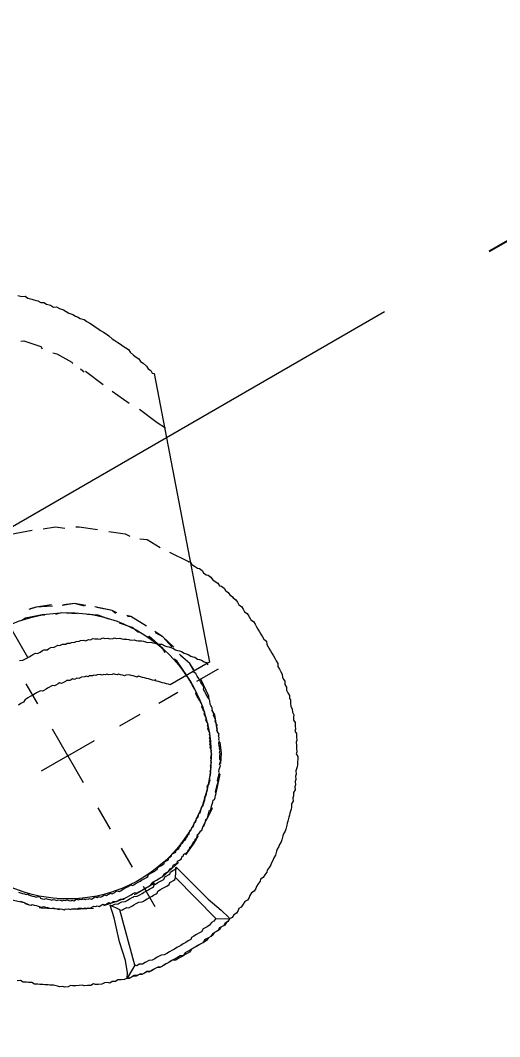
# Model space of a CAD drawing. Header units: millimetres. Extents: x 89051 to 218395, y -330386 to -125649.
# Drawn here: x 90764.6 to 90804.3, y -134173.3 to -134089.2 of the extents above; entities that cross this region are included whole.
import ezdxf

# ---------------------------------------------------------------- set-up
doc = ezdxf.new("R2010")
doc.units = ezdxf.units.MM
doc.header["$LTSCALE"] = 13
doc.linetypes.add('ACAD_ISO04W100', pattern=[30, 24, -3, 0, -3])
doc.layers.add('C00-00-00', color=7, linetype='Continuous')
doc.layers.add('C00-00-FF', color=5, linetype='Continuous', true_color=0x0000ff)
doc.layers.add('标注、文本', color=3, linetype='Continuous', lineweight=25)
doc.styles.get("Standard").update_dxf_attribs({"font": 'gbenor.shx', "bigfont": 'gbcbig.shx'})
doc.dimstyles.new('1-15', dxfattribs={"dimscale": 20, "dimtxt": 3.5, "dimasz": 2, "dimexe": 1.5, "dimexo": 0.5, "dimgap": 0.5, "dimtad": 1, "dimtoh": 1, "dimdec": 1, "dimdsep": 46, "dimtxsty": 'Standard', "dimcen": 2.5, "dimclrd": 3, "dimclre": 3, "dimclrt": 3, "dimadec": 0, "dimazin": 2, "dimtfac": 1, "dimtdec": 1, "dimtmove": 0, "dimatfit": 2, "dimfxl": 1, "dimarcsym": 0})

# ---------------------------------------------------------------- blocks, each defined once
blk = doc.blocks.new('225635')
at = {"layer": 'C00-00-00'}
h = blk.add_hatch(color=256, dxfattribs=at)
h.dxf.hatch_style = 2
h.paths.add_polyline_path([(72517.794, -125642.528), (72517.708, -125642.564), (72517.673, -125642.649), (72517.708, -125642.735), (72517.794, -125642.77), (72517.879, -125642.735), (72517.915, -125642.649), (72517.879, -125642.564)])
at = {"layer": 'C00-00-00', "lineweight": 15}
for points in [[(72532.436, -125594.851), (72532.678, -125595.093), (72532.92, -125595.214), (72533.041, -125595.457), (72533.283, -125595.699), (72533.404, -125595.82), (72533.646, -125596.062), (72533.767, -125596.304), (72534.009, -125596.425), (72534.13, -125596.667), (72534.372, -125596.909), (72534.493, -125597.151), (72534.735, -125597.272), (72534.856, -125597.514), (72535.098, -125597.756), (72535.219, -125597.998), (72535.34, -125598.24), (72535.582, -125598.482), (72535.703, -125598.724), (72535.824, -125598.845), (72535.945, -125599.087), (72536.187, -125599.329), (72536.308, -125599.571), (72536.429, -125599.813), (72536.55, -125600.055), (72536.671, -125600.297), (72536.792, -125600.539), (72536.913, -125600.781), (72537.034, -125601.023), (72537.155, -125601.265), (72537.276, -125601.507), (72537.397, -125601.87), (72537.518, -125602.112), (72537.639, -125602.354), (72537.76, -125602.596), (72537.881, -125602.838), (72538.002, -125603.08), (72538.123, -125603.322), (72538.123, -125603.564), (72538.244, -125603.927), (72538.365, -125604.169), (72538.486, -125604.411), (72538.486, -125604.653), (72538.607, -125604.895), (72538.728, -125605.258), (72538.728, -125605.5), (72538.849, -125605.742), (72538.849, -125605.984), (72538.97, -125606.105)], [(72530.742, -125598.24), (72530.984, -125598.361)], [(72530.984, -125598.361), (72531.952, -125599.45)], [(72531.952, -125599.45), (72531.952, -125599.692)], [(72532.557, -125600.418), (72532.799, -125600.66)], [(72532.799, -125600.66), (72533.525, -125601.87)], [(72533.525, -125601.87), (72533.525, -125601.991)], [(72533.888, -125602.717), (72534.009, -125603.08)], [(72534.13, -125603.08), (72534.856, -125604.774)], [(72518.157, -125621.231), (72518.157, -125605.5)], [(72538.97, -125606.105), (72530.984, -125629.097)], [(72535.219, -125605.621), (72535.945, -125607.194)], [(72536.429, -125608.041), (72537.155, -125609.735)], [(72537.155, -125609.735), (72537.518, -125610.461)], [(72522.029, -125611.672), (72523.723, -125612.277)], [(72524.57, -125612.64), (72525.538, -125613.003)], [(72525.538, -125613.003), (72526.143, -125613.487)], [(72526.99, -125613.85), (72527.232, -125613.971)], [(72527.232, -125613.971), (72528.442, -125614.939)], [(72529.168, -125615.544), (72530.258, -125616.391)], [(72530.258, -125616.391), (72530.5, -125616.754)], [(72520.819, -125617.964), (72520.214, -125617.843)], [(72520.819, -125617.964), (72520.335, -125617.843)], [(72522.029, -125618.448), (72520.819, -125617.964)], [(72522.029, -125618.569), (72520.819, -125617.964)], [(72531.105, -125617.359), (72531.589, -125617.722)], [(72531.589, -125617.722), (72532.194, -125618.811)], [(72519.609, -125618.327), (72519.246, -125618.327)], [(72521.061, -125618.811), (72519.609, -125618.327)], [(72521.061, -125618.932), (72521.061, -125618.811)], [(72523.723, -125619.295), (72522.755, -125618.932)], [(72523.723, -125619.295), (72522.876, -125618.932)], [(72522.392, -125619.416), (72521.908, -125619.295)], [(72523.481, -125620.142), (72522.392, -125619.416)], [(72524.328, -125619.9), (72523.723, -125619.295)], [(72524.449, -125619.9), (72523.723, -125619.295)], [(72532.678, -125619.537), (72533.646, -125620.989)], [(72526.143, -125621.352), (72525.054, -125620.384)], [(72526.143, -125621.352), (72525.175, -125620.505)], [(72533.767, -125621.11), (72533.767, -125621.352), (72533.888, -125621.594), (72534.009, -125621.836), (72534.13, -125621.957), (72534.251, -125622.199), (72534.251, -125622.441), (72534.372, -125622.683), (72534.493, -125622.804), (72534.614, -125623.046), (72534.614, -125623.288), (72534.735, -125623.53), (72534.856, -125623.772), (72534.856, -125624.014), (72534.977, -125624.135), (72535.098, -125624.377), (72535.098, -125624.619), (72535.219, -125624.861), (72535.219, -125625.103), (72535.34, -125625.345), (72535.34, -125625.466), (72535.461, -125625.708), (72535.461, -125625.95), (72535.461, -125626.192), (72535.582, -125626.434), (72535.582, -125626.676), (72535.582, -125626.918), (72535.703, -125627.161), (72535.703, -125627.403), (72535.703, -125627.645), (72535.703, -125627.766), (72535.824, -125628.008), (72535.824, -125628.25), (72535.824, -125628.492), (72535.824, -125628.734), (72535.824, -125628.976), (72535.824, -125629.218), (72535.824, -125629.46), (72535.824, -125629.702), (72535.945, -125629.944), (72535.824, -125630.186), (72535.824, -125630.428), (72535.824, -125630.549), (72535.824, -125630.791), (72535.824, -125631.033), (72535.824, -125631.275), (72535.824, -125631.517), (72535.824, -125631.759), (72535.824, -125632.001), (72535.703, -125632.243), (72535.703, -125632.485), (72535.703, -125632.727), (72535.703, -125632.969), (72535.582, -125633.211), (72535.582, -125633.332), (72535.582, -125633.574), (72535.461, -125633.816), (72535.461, -125634.058), (72535.34, -125634.3), (72535.34, -125634.542), (72535.34, -125634.784), (72535.219, -125635.026), (72535.219, -125635.147), (72535.098, -125635.389), (72534.977, -125635.631), (72534.977, -125635.873), (72534.856, -125636.115), (72534.856, -125636.357), (72534.735, -125636.478), (72534.614, -125636.72), (72534.614, -125636.962), (72534.493, -125637.204), (72534.372, -125637.446), (72534.251, -125637.567), (72534.251, -125637.809), (72534.13, -125638.051), (72534.009, -125638.293), (72533.888, -125638.414), (72533.767, -125638.656), (72533.646, -125638.898), (72533.525, -125639.14), (72533.404, -125639.261), (72533.404, -125639.503), (72533.283, -125639.745), (72533.162, -125639.866), (72533.041, -125640.108), (72532.92, -125640.229), (72532.678, -125640.471), (72532.557, -125640.713), (72532.436, -125640.834), (72532.315, -125641.076), (72532.194, -125641.197), (72532.073, -125641.439), (72531.952, -125641.56), (72531.831, -125641.802), (72531.589, -125641.923), (72531.468, -125642.165), (72531.347, -125642.286), (72531.226, -125642.528), (72530.984, -125642.649), (72530.863, -125642.891), (72530.742, -125643.013), (72530.5, -125643.255), (72530.379, -125643.376), (72530.258, -125643.497), (72530.016, -125643.739), (72529.895, -125643.86), (72529.773, -125643.981), (72529.531, -125644.223), (72529.41, -125644.344), (72529.168, -125644.465), (72529.047, -125644.586), (72528.805, -125644.828), (72528.684, -125644.949), (72528.442, -125645.07), (72528.321, -125645.191), (72528.079, -125645.312), (72527.958, -125645.433), (72527.716, -125645.675), (72527.474, -125645.796), (72527.353, -125645.917), (72527.111, -125646.038), (72526.99, -125646.159), (72526.748, -125646.28), (72526.506, -125646.401), (72526.385, -125646.522), (72526.143, -125646.643), (72525.901, -125646.764), (72525.659, -125646.764), (72525.538, -125646.885), (72525.296, -125647.006), (72525.054, -125647.127), (72524.933, -125647.248), (72524.691, -125647.369), (72524.449, -125647.369), (72524.207, -125647.49), (72524.086, -125647.611), (72523.844, -125647.732), (72523.602, -125647.732), (72523.36, -125647.853), (72523.118, -125647.974), (72522.876, -125647.974), (72522.755, -125648.095), (72522.513, -125648.216), (72522.271, -125648.216), (72522.029, -125648.337), (72521.787, -125648.337), (72521.545, -125648.458), (72521.424, -125648.458), (72521.182, -125648.579), (72520.94, -125648.579), (72520.698, -125648.579), (72520.456, -125648.7), (72520.214, -125648.7), (72519.972, -125648.7), (72519.73, -125648.821), (72519.488, -125648.821), (72519.246, -125648.821), (72519.125, -125648.821), (72518.883, -125648.942), (72518.641, -125648.942), (72518.399, -125648.942), (72518.157, -125648.942), (72517.915, -125648.942), (72517.673, -125648.942), (72517.431, -125648.942), (72517.189, -125648.942), (72516.947, -125649.063), (72516.705, -125648.942), (72516.463, -125648.942), (72516.342, -125648.942), (72516.1, -125648.942), (72515.858, -125648.942), (72515.616, -125648.942), (72515.374, -125648.942), (72515.132, -125648.942), (72514.89, -125648.942), (72514.648, -125648.821), (72514.406, -125648.821), (72514.164, -125648.821), (72513.922, -125648.821), (72513.679, -125648.7), (72513.558, -125648.7), (72513.316, -125648.7), (72513.074, -125648.579), (72512.832, -125648.579), (72512.59, -125648.458), (72512.348, -125648.458), (72512.106, -125648.458), (72511.864, -125648.337), (72511.743, -125648.337), (72511.501, -125648.216), (72511.259, -125648.095), (72511.017, -125648.095), (72510.775, -125647.974), (72510.533, -125647.974), (72510.412, -125647.853), (72510.17, -125647.732), (72509.928, -125647.732), (72509.686, -125647.611), (72509.444, -125647.49), (72509.323, -125647.369), (72509.081, -125647.369), (72508.839, -125647.248), (72508.597, -125647.127), (72508.476, -125647.006), (72508.234, -125646.885), (72507.992, -125646.764), (72507.75, -125646.643), (72507.629, -125646.522), (72507.387, -125646.522), (72507.145, -125646.401), (72507.024, -125646.28), (72506.782, -125646.159), (72506.661, -125646.038), (72506.419, -125645.796), (72506.177, -125645.675), (72506.056, -125645.554), (72505.814, -125645.433), (72505.693, -125645.312), (72505.451, -125645.191), (72505.33, -125645.07), (72505.088, -125644.949), (72504.967, -125644.707), (72504.725, -125644.586), (72504.604, -125644.465), (72504.362, -125644.344), (72504.241, -125644.102), (72503.999, -125643.981)], [(72517.431, -125621.11), (72517.673, -125621.231), (72517.915, -125621.231), (72518.036, -125621.231), (72518.278, -125621.231), (72518.52, -125621.231), (72518.641, -125621.231), (72518.883, -125621.231), (72519.004, -125621.352), (72519.246, -125621.352), (72519.488, -125621.352), (72519.609, -125621.352), (72519.851, -125621.473), (72519.972, -125621.473), (72520.214, -125621.473), (72520.456, -125621.594), (72520.577, -125621.594), (72520.819, -125621.594), (72520.94, -125621.715), (72521.182, -125621.715), (72521.424, -125621.836), (72521.545, -125621.836), (72521.787, -125621.957), (72521.908, -125621.957), (72522.15, -125622.078), (72522.271, -125622.078), (72522.513, -125622.199), (72522.634, -125622.199), (72522.876, -125622.32), (72522.997, -125622.441), (72523.239, -125622.441), (72523.36, -125622.562), (72523.602, -125622.562), (72523.723, -125622.683), (72523.965, -125622.804), (72524.086, -125622.925), (72524.328, -125622.925), (72524.449, -125623.046), (72524.691, -125623.167), (72524.812, -125623.288), (72525.054, -125623.409), (72525.175, -125623.409), (72525.296, -125623.53), (72525.538, -125623.651), (72525.659, -125623.772), (72525.78, -125623.893), (72526.022, -125624.014), (72526.143, -125624.135), (72526.264, -125624.256), (72526.506, -125624.377), (72526.627, -125624.498), (72526.748, -125624.619), (72526.99, -125624.74), (72527.111, -125624.861), (72527.232, -125624.982), (72527.353, -125625.103), (72527.595, -125625.224), (72527.716, -125625.345), (72527.837, -125625.466), (72527.958, -125625.587), (72528.079, -125625.708), (72528.321, -125625.829), (72528.442, -125626.071), (72528.563, -125626.192), (72528.684, -125626.313), (72528.805, -125626.434), (72528.926, -125626.555), (72529.047, -125626.797), (72529.168, -125626.918), (72529.289, -125627.039), (72529.41, -125627.161), (72529.531, -125627.403), (72529.652, -125627.524), (72529.773, -125627.645), (72529.895, -125627.887), (72530.016, -125628.008), (72530.137, -125628.129), (72530.258, -125628.371), (72530.379, -125628.492), (72530.5, -125628.613), (72530.621, -125628.855), (72530.742, -125628.976), (72530.742, -125629.097), (72530.742, -125629.218)], [(72524.933, -125621.11), (72524.207, -125620.626)], [(72525.538, -125621.836), (72524.933, -125621.11)], [(72526.264, -125621.715), (72526.143, -125621.352)], [(72526.385, -125621.715), (72526.143, -125621.352)], [(72533.646, -125620.989), (72533.646, -125621.11)], [(72526.869, -125623.409), (72526.143, -125622.562)], [(72527.232, -125622.562), (72526.99, -125622.32)], [(72527.232, -125622.562), (72526.99, -125622.441)], [(72527.958, -125623.893), (72527.232, -125622.562)], [(72527.958, -125623.893), (72527.232, -125622.562)], [(72527.111, -125624.014), (72526.869, -125623.409)], [(72527.232, -125629.097), (72527.111, -125628.976), (72526.99, -125628.855), (72526.869, -125628.734), (72526.748, -125628.613), (72526.627, -125628.492), (72526.506, -125628.371), (72526.385, -125628.25), (72526.385, -125628.129), (72526.264, -125628.129), (72526.143, -125628.008), (72526.022, -125627.887), (72525.901, -125627.766), (72525.78, -125627.645), (72525.659, -125627.524), (72525.538, -125627.403), (72525.417, -125627.282), (72525.296, -125627.161), (72525.175, -125627.161), (72525.054, -125627.039), (72524.933, -125626.918), (72524.812, -125626.797), (72524.691, -125626.676), (72524.449, -125626.555), (72524.328, -125626.555), (72524.207, -125626.434), (72524.086, -125626.313), (72523.965, -125626.192), (72523.844, -125626.192), (72523.723, -125626.071), (72523.602, -125625.95), (72523.481, -125625.95), (72523.239, -125625.829), (72523.118, -125625.708), (72522.997, -125625.708), (72522.876, -125625.587), (72522.755, -125625.587), (72522.634, -125625.466), (72522.392, -125625.345), (72522.271, -125625.345), (72522.15, -125625.224), (72522.029, -125625.224), (72521.787, -125625.103), (72521.666, -125625.103), (72521.545, -125624.982), (72521.424, -125624.982), (72521.182, -125624.861), (72521.061, -125624.861), (72520.94, -125624.861), (72520.819, -125624.74), (72520.577, -125624.74), (72520.456, -125624.619), (72520.335, -125624.619), (72520.214, -125624.619), (72519.972, -125624.498), (72519.851, -125624.498), (72519.73, -125624.498), (72519.488, -125624.498), (72519.367, -125624.377), (72519.246, -125624.377), (72519.004, -125624.377), (72518.883, -125624.377), (72518.762, -125624.256), (72518.641, -125624.256), (72518.399, -125624.256), (72518.278, -125624.256), (72518.157, -125624.256), (72517.915, -125624.256), (72517.794, -125624.256), (72517.673, -125624.135), (72517.431, -125624.135), (72517.31, -125624.135), (72517.189, -125624.135), (72516.947, -125624.135), (72516.826, -125624.135), (72516.705, -125624.135), (72516.463, -125624.135), (72516.342, -125624.135), (72516.221, -125624.135), (72515.979, -125624.256), (72515.858, -125624.256), (72515.737, -125624.256), (72515.495, -125624.256)], [(72527.716, -125624.74), (72527.595, -125624.74)], [(72528.2, -125626.192), (72527.716, -125624.74)], [(72528.684, -125625.345), (72528.321, -125624.619)], [(72528.684, -125625.345), (72528.321, -125624.74)], [(72528.926, -125626.434), (72528.684, -125625.345)], [(72529.047, -125626.555), (72528.684, -125625.345)], [(72528.2, -125626.555), (72528.2, -125626.192)], [(72529.531, -125628.371), (72529.168, -125627.282)], [(72528.684, -125627.645), (72528.563, -125627.403)], [(72528.805, -125629.097), (72528.684, -125627.645)], [(72529.531, -125628.371), (72529.168, -125627.403)], [(72529.531, -125628.976), (72529.531, -125628.371)], [(72529.531, -125629.097), (72529.531, -125628.371)], [(72507.508, -125638.414), (72507.629, -125638.535), (72507.75, -125638.656), (72507.75, -125638.777), (72507.871, -125638.898), (72507.992, -125639.019), (72508.113, -125639.14), (72508.234, -125639.14), (72508.355, -125639.261), (72508.476, -125639.382), (72508.597, -125639.503), (72508.718, -125639.624), (72508.839, -125639.745), (72508.96, -125639.745), (72509.081, -125639.866), (72509.202, -125639.987), (72509.323, -125640.108), (72509.444, -125640.229), (72509.565, -125640.229), (72509.686, -125640.35), (72509.807, -125640.471), (72509.928, -125640.592), (72510.049, -125640.592), (72510.17, -125640.713), (72510.291, -125640.834), (72510.412, -125640.834), (72510.654, -125640.955), (72510.775, -125641.076), (72510.896, -125641.076), (72511.017, -125641.197), (72511.138, -125641.197), (72511.259, -125641.318), (72511.38, -125641.318), (72511.622, -125641.439), (72511.743, -125641.56), (72511.864, -125641.56), (72511.985, -125641.681), (72512.106, -125641.681), (72512.227, -125641.802), (72512.469, -125641.802), (72512.59, -125641.802), (72512.711, -125641.923), (72512.832, -125641.923), (72512.953, -125642.044), (72513.195, -125642.044), (72513.316, -125642.044), (72513.437, -125642.165), (72513.558, -125642.165), (72513.8, -125642.165), (72513.922, -125642.286), (72514.043, -125642.286), (72514.164, -125642.286), (72514.406, -125642.407), (72514.527, -125642.407), (72514.648, -125642.407), (72514.769, -125642.407), (72515.011, -125642.528), (72515.132, -125642.528), (72515.253, -125642.528), (72515.374, -125642.528), (72515.616, -125642.528), (72515.737, -125642.528), (72515.858, -125642.528), (72516.1, -125642.528), (72516.221, -125642.649), (72516.342, -125642.649), (72516.463, -125642.649), (72516.705, -125642.649), (72516.826, -125642.649), (72516.947, -125642.649), (72517.068, -125642.649), (72517.31, -125642.649), (72517.431, -125642.649), (72517.552, -125642.649), (72517.794, -125642.528), (72517.915, -125642.528), (72518.036, -125642.528), (72518.157, -125642.528), (72518.399, -125642.528), (72518.52, -125642.528), (72518.641, -125642.528), (72518.762, -125642.528), (72519.004, -125642.407), (72519.125, -125642.407), (72519.246, -125642.407), (72519.367, -125642.407), (72519.609, -125642.286), (72519.73, -125642.286), (72519.851, -125642.286), (72519.972, -125642.165), (72520.214, -125642.165), (72520.335, -125642.165), (72520.456, -125642.044), (72520.577, -125642.044), (72520.819, -125642.044), (72520.94, -125641.923), (72521.061, -125641.923), (72521.182, -125641.802), (72521.303, -125641.802), (72521.545, -125641.802), (72521.666, -125641.681), (72521.787, -125641.681), (72521.908, -125641.56), (72522.029, -125641.56), (72522.271, -125641.439), (72522.392, -125641.318), (72522.513, -125641.318), (72522.634, -125641.197), (72522.755, -125641.197), (72522.876, -125641.076), (72522.997, -125640.955), (72523.118, -125640.955), (72523.36, -125640.834), (72523.481, -125640.834), (72523.602, -125640.713), (72523.723, -125640.592), (72523.844, -125640.592), (72523.965, -125640.471), (72524.086, -125640.35), (72524.207, -125640.229), (72524.328, -125640.229), (72524.449, -125640.108), (72524.57, -125639.987), (72524.691, -125639.866), (72524.812, -125639.745), (72524.933, -125639.745), (72525.054, -125639.624), (72525.175, -125639.503), (72525.296, -125639.382), (72525.417, -125639.261), (72525.538, -125639.14), (72525.659, -125639.14), (72525.78, -125639.019), (72525.901, -125638.898), (72526.022, -125638.777), (72526.022, -125638.656), (72526.143, -125638.535), (72526.264, -125638.414), (72526.385, -125638.293), (72526.506, -125638.172), (72526.627, -125638.051), (72526.627, -125637.93), (72526.748, -125637.809), (72526.869, -125637.688), (72526.99, -125637.567), (72527.111, -125637.446), (72527.111, -125637.325), (72527.232, -125637.204), (72527.353, -125637.083), (72527.474, -125636.962), (72527.474, -125636.841), (72527.595, -125636.72), (72527.716, -125636.599), (72527.716, -125636.478), (72527.837, -125636.236), (72527.958, -125636.115), (72527.958, -125635.994), (72528.079, -125635.873), (72528.079, -125635.752), (72528.2, -125635.631), (72528.2, -125635.51), (72528.321, -125635.268), (72528.442, -125635.147), (72528.442, -125635.026), (72528.563, -125634.905), (72528.563, -125634.784), (72528.684, -125634.663), (72528.684, -125634.421), (72528.684, -125634.3), (72528.805, -125634.179), (72528.805, -125634.058), (72528.926, -125633.937), (72528.926, -125633.695), (72528.926, -125633.574), (72529.047, -125633.453), (72529.047, -125633.332), (72529.047, -125633.09), (72529.168, -125632.969), (72529.168, -125632.848), (72529.168, -125632.727), (72529.289, -125632.485), (72529.289, -125632.364), (72529.289, -125632.243), (72529.289, -125632.122), (72529.41, -125631.88), (72529.41, -125631.759), (72529.41, -125631.638), (72529.41, -125631.517), (72529.41, -125631.275), (72529.41, -125631.154), (72529.41, -125631.033), (72529.41, -125630.791), (72529.531, -125630.67), (72529.531, -125630.549), (72529.531, -125630.428), (72529.531, -125630.186), (72529.531, -125630.065), (72529.531, -125629.944), (72529.531, -125629.823), (72529.531, -125629.581), (72529.531, -125629.46), (72529.531, -125629.339), (72529.41, -125629.097)], [(72507.75, -125637.688), (72507.871, -125637.809), (72507.992, -125637.93), (72508.113, -125638.051), (72508.234, -125638.172), (72508.355, -125638.172), (72508.355, -125638.293), (72508.476, -125638.414), (72508.597, -125638.535), (72508.718, -125638.656), (72508.839, -125638.777), (72508.96, -125638.777), (72509.081, -125638.898), (72509.081, -125639.019), (72509.202, -125639.14), (72509.323, -125639.261), (72509.444, -125639.261), (72509.565, -125639.382), (72509.686, -125639.503), (72509.807, -125639.624), (72509.928, -125639.624), (72510.049, -125639.745), (72510.17, -125639.866), (72510.291, -125639.866), (72510.412, -125639.987), (72510.533, -125640.108), (72510.654, -125640.108), (72510.775, -125640.229), (72510.896, -125640.229), (72511.017, -125640.35), (72511.138, -125640.471), (72511.259, -125640.471), (72511.38, -125640.592), (72511.622, -125640.592), (72511.743, -125640.713), (72511.864, -125640.713), (72511.985, -125640.834), (72512.106, -125640.834), (72512.227, -125640.955), (72512.348, -125640.955), (72512.469, -125641.076), (72512.59, -125641.076), (72512.711, -125641.197), (72512.953, -125641.197), (72513.074, -125641.197), (72513.195, -125641.318), (72513.316, -125641.318), (72513.437, -125641.439), (72513.558, -125641.439), (72513.8, -125641.439), (72513.922, -125641.56), (72514.043, -125641.56), (72514.164, -125641.56), (72514.285, -125641.56), (72514.406, -125641.681), (72514.648, -125641.681), (72514.769, -125641.681), (72514.89, -125641.681), (72515.011, -125641.802), (72515.132, -125641.802), (72515.374, -125641.802), (72515.495, -125641.802), (72515.616, -125641.802), (72515.737, -125641.802), (72515.858, -125641.802), (72516.1, -125641.802), (72516.221, -125641.923), (72516.342, -125641.923), (72516.463, -125641.923), (72516.584, -125641.923), (72516.826, -125641.923), (72516.947, -125641.923), (72517.068, -125641.923), (72517.189, -125641.923), (72517.31, -125641.923), (72517.552, -125641.923), (72517.673, -125641.923), (72517.794, -125641.802), (72517.915, -125641.802), (72518.036, -125641.802), (72518.278, -125641.802), (72518.399, -125641.802), (72518.52, -125641.802), (72518.641, -125641.802), (72518.762, -125641.681), (72519.004, -125641.681), (72519.125, -125641.681), (72519.246, -125641.681), (72519.367, -125641.681), (72519.488, -125641.56), (72519.609, -125641.56), (72519.851, -125641.56), (72519.972, -125641.439), (72520.093, -125641.439), (72520.214, -125641.439), (72520.335, -125641.318), (72520.456, -125641.318), (72520.698, -125641.318), (72520.819, -125641.197), (72520.94, -125641.197), (72521.061, -125641.197), (72521.182, -125641.076), (72521.303, -125641.076), (72521.424, -125640.955), (72521.545, -125640.955), (72521.787, -125640.834), (72521.908, -125640.834), (72522.029, -125640.713), (72522.15, -125640.713), (72522.271, -125640.592), (72522.392, -125640.592), (72522.513, -125640.471), (72522.634, -125640.35), (72522.755, -125640.35), (72522.876, -125640.229), (72522.997, -125640.229), (72523.118, -125640.108), (72523.239, -125639.987), (72523.36, -125639.987), (72523.481, -125639.866), (72523.602, -125639.745), (72523.723, -125639.745), (72523.844, -125639.624), (72523.965, -125639.503), (72524.086, -125639.503), (72524.207, -125639.382), (72524.328, -125639.261), (72524.449, -125639.14), (72524.57, -125639.14), (72524.691, -125639.019), (72524.812, -125638.898), (72524.933, -125638.777), (72525.054, -125638.656), (72525.054, -125638.535), (72525.175, -125638.535), (72525.296, -125638.414), (72525.417, -125638.293), (72525.538, -125638.172), (72525.659, -125638.051), (72525.659, -125637.93), (72525.78, -125637.809), (72525.901, -125637.809), (72526.022, -125637.688), (72526.143, -125637.567), (72526.143, -125637.446), (72526.264, -125637.325), (72526.385, -125637.204), (72526.506, -125637.083), (72526.506, -125636.962), (72526.627, -125636.841), (72526.748, -125636.72), (72526.748, -125636.599), (72526.869, -125636.478), (72526.99, -125636.357), (72526.99, -125636.236), (72527.111, -125636.115), (72527.111, -125635.994), (72527.232, -125635.873), (72527.353, -125635.752), (72527.353, -125635.631), (72527.474, -125635.51), (72527.474, -125635.268), (72527.595, -125635.147), (72527.595, -125635.026), (72527.716, -125634.905), (72527.716, -125634.784), (72527.837, -125634.663), (72527.837, -125634.542), (72527.958, -125634.421), (72527.958, -125634.3), (72528.079, -125634.179), (72528.079, -125633.937), (72528.079, -125633.816), (72528.2, -125633.695), (72528.2, -125633.574), (72528.321, -125633.453), (72528.321, -125633.332), (72528.321, -125633.09), (72528.442, -125632.969), (72528.442, -125632.848), (72528.442, -125632.727), (72528.442, -125632.606), (72528.563, -125632.485), (72528.563, -125632.243), (72528.563, -125632.122), (72528.563, -125632.001), (72528.684, -125631.88), (72528.684, -125631.759), (72528.684, -125631.517), (72528.684, -125631.396), (72528.684, -125631.275), (72528.684, -125631.154), (72528.684, -125631.033), (72528.684, -125630.791), (72528.805, -125630.67), (72528.805, -125630.549), (72528.805, -125630.428), (72528.805, -125630.307), (72528.805, -125630.065), (72528.805, -125629.944), (72528.805, -125629.823), (72528.805, -125629.702), (72528.805, -125629.581), (72528.805, -125629.339), (72528.805, -125629.218), (72528.684, -125629.097)], [(72530.863, -125629.097), (72527.232, -125629.097)], [(72530.984, -125629.097), (72530.863, -125629.097)], [(72529.531, -125631.517), (72529.652, -125629.944)], [(72529.652, -125629.944), (72529.531, -125629.944)], [(72529.41, -125631.759), (72529.531, -125631.517)], [(72528.684, -125634.421), (72529.168, -125633.09)], [(72529.168, -125633.09), (72529.168, -125632.606)], [(72528.079, -125636.115), (72528.442, -125635.268)], [(72527.595, -125636.841), (72528.079, -125636.115)], [(72506.661, -125637.688), (72507.75, -125638.656)], [(72526.143, -125638.656), (72527.111, -125637.567)], [(72507.75, -125638.656), (72507.992, -125639.019)], [(72525.901, -125638.898), (72526.143, -125638.656)], [(72508.597, -125639.624), (72508.718, -125639.745)], [(72508.718, -125639.745), (72510.049, -125640.592)], [(72523.723, -125640.592), (72525.054, -125639.745)], [(72525.054, -125639.745), (72525.175, -125639.624)], [(72510.896, -125641.076), (72511.501, -125641.439)], [(72511.501, -125641.439), (72512.469, -125641.923)], [(72521.303, -125641.923), (72522.392, -125641.439)], [(72522.392, -125641.439), (72522.997, -125641.076)], [(72511.985, -125648.337), (72512.227, -125647.974), (72512.59, -125647.006), (72512.953, -125645.433), (72513.558, -125643.497), (72513.8, -125642.407)], [(72513.316, -125642.165), (72514.527, -125642.407)], [(72514.285, -125643.134), (72513.8, -125642.407)], [(72513.8, -125642.407), (72513.922, -125642.528), (72514.043, -125642.528), (72514.164, -125642.528), (72514.406, -125642.649), (72514.527, -125642.649), (72514.648, -125642.649), (72514.769, -125642.649), (72515.011, -125642.77), (72515.132, -125642.77), (72515.253, -125642.77), (72515.495, -125642.77), (72515.616, -125642.77), (72515.737, -125642.77), (72515.858, -125642.77), (72516.1, -125642.891), (72516.221, -125642.891), (72516.342, -125642.891), (72516.584, -125642.891), (72516.705, -125642.891), (72516.826, -125642.891), (72517.068, -125642.891), (72517.189, -125642.891), (72517.31, -125642.891), (72517.552, -125642.891), (72517.673, -125642.891), (72517.794, -125642.77), (72517.915, -125642.77), (72518.157, -125642.77), (72518.278, -125642.77), (72518.399, -125642.77), (72518.641, -125642.77), (72518.762, -125642.77), (72518.883, -125642.649), (72519.004, -125642.649), (72519.246, -125642.649), (72519.367, -125642.649), (72519.488, -125642.528), (72519.73, -125642.528), (72519.851, -125642.528), (72519.972, -125642.528), (72520.093, -125642.407)], [(72514.527, -125642.407), (72515.132, -125642.528)], [(72518.762, -125642.528), (72519.367, -125642.407)], [(72519.367, -125642.407), (72520.456, -125642.165)], [(72519.609, -125643.134), (72520.093, -125642.407)], [(72520.093, -125642.407), (72520.577, -125644.223), (72521.061, -125646.038), (72521.545, -125647.369), (72521.787, -125648.216), (72521.787, -125648.337)], [(72513.074, -125647.732), (72514.285, -125643.134)], [(72514.285, -125643.134), (72514.406, -125643.255), (72514.527, -125643.255), (72514.769, -125643.255), (72514.89, -125643.255), (72515.011, -125643.376), (72515.253, -125643.376), (72515.374, -125643.376), (72515.495, -125643.376), (72515.737, -125643.376), (72515.858, -125643.376), (72515.979, -125643.376), (72516.221, -125643.497), (72516.342, -125643.497), (72516.463, -125643.497), (72516.705, -125643.497), (72516.826, -125643.497), (72517.068, -125643.497), (72517.189, -125643.497), (72517.31, -125643.497), (72517.552, -125643.497), (72517.673, -125643.497), (72517.794, -125643.376), (72518.036, -125643.376), (72518.157, -125643.376), (72518.278, -125643.376), (72518.52, -125643.376), (72518.641, -125643.376), (72518.883, -125643.376), (72519.004, -125643.255), (72519.125, -125643.255), (72519.367, -125643.255), (72519.488, -125643.255), (72519.609, -125643.134)], [(72515.979, -125642.649), (72516.1, -125642.649)], [(72516.1, -125642.649), (72517.794, -125642.649)], [(72519.609, -125643.134), (72520.819, -125647.732)], [(72513.074, -125647.732), (72511.985, -125648.337)], [(72521.787, -125648.337), (72521.545, -125648.458), (72521.303, -125648.458), (72521.061, -125648.579), (72520.819, -125648.579), (72520.577, -125648.7), (72520.335, -125648.7), (72520.093, -125648.7), (72519.851, -125648.821), (72519.73, -125648.821), (72519.488, -125648.821), (72519.246, -125648.942), (72519.004, -125648.942), (72518.762, -125648.942), (72518.52, -125648.942), (72518.278, -125648.942), (72518.036, -125648.942), (72517.794, -125648.942), (72517.552, -125649.063), (72517.31, -125649.063), (72517.068, -125649.063), (72516.826, -125649.063), (72516.705, -125649.063), (72516.463, -125649.063), (72516.221, -125649.063), (72515.979, -125648.942), (72515.737, -125648.942), (72515.495, -125648.942), (72515.253, -125648.942), (72515.011, -125648.942), (72514.769, -125648.942), (72514.527, -125648.821), (72514.285, -125648.821), (72514.043, -125648.821), (72513.8, -125648.821), (72513.679, -125648.7), (72513.437, -125648.7), (72513.195, -125648.7), (72512.953, -125648.579), (72512.711, -125648.579), (72512.469, -125648.458), (72512.227, -125648.458), (72511.985, -125648.337)], [(72520.819, -125647.732), (72520.577, -125647.853), (72520.335, -125647.853), (72520.093, -125647.974), (72519.851, -125647.974), (72519.609, -125647.974), (72519.488, -125647.974), (72519.246, -125648.095), (72519.004, -125648.095), (72518.762, -125648.095), (72518.52, -125648.095), (72518.278, -125648.095), (72518.157, -125648.216), (72517.915, -125648.216), (72517.673, -125648.216), (72517.431, -125648.216), (72517.189, -125648.216), (72516.947, -125648.216), (72516.826, -125648.216), (72516.584, -125648.216), (72516.342, -125648.216), (72516.1, -125648.216), (72515.858, -125648.216), (72515.616, -125648.216), (72515.374, -125648.095), (72515.253, -125648.095), (72515.011, -125648.095), (72514.769, -125648.095), (72514.527, -125648.095), (72514.285, -125647.974), (72514.043, -125647.974), (72513.922, -125647.974), (72513.679, -125647.974), (72513.437, -125647.853), (72513.195, -125647.853), (72513.074, -125647.732)], [(72520.819, -125647.732), (72521.787, -125648.337)]]:
    blk.add_lwpolyline(points, dxfattribs=at)
at = {"layer": 'C00-00-FF', "lineweight": 15}
for points in [[(72516.947, -125624.982), (72516.947, -125623.046)], [(72516.947, -125629.944), (72516.947, -125627.403)], [(72516.947, -125629.944), (72514.406, -125629.944)], [(72516.947, -125629.944), (72516.947, -125632.485)], [(72516.947, -125629.944), (72519.488, -125629.944)], [(72521.908, -125629.944), (72523.844, -125629.944)], [(72525.659, -125629.944), (72527.474, -125629.944)], [(72529.289, -125629.944), (72531.347, -125629.944)], [(72516.947, -125634.905), (72516.947, -125636.962)], [(72516.947, -125638.777), (72516.947, -125640.592)], [(72516.947, -125642.407), (72516.947, -125644.344)]]:
    blk.add_lwpolyline(points, dxfattribs=at)
blk.add_circle((72516.947, -125629.944), 11.859, dxfattribs=at)
at = {"layer": '标注、文本', "color": 1, "linetype": 'ACAD_ISO04W100', "lineweight": 15}
blk.add_line((72418.952, -125611.188), (72558.051, -125611.188), dxfattribs=at)
blk = doc.blocks.new('*D580')
at = {"layer": 'Defpoints', "color": 0, "transparency": 16777216}
for p in [(90794.776, -134113.287), (90674.312, -134182.836), (90940.67, -134217.792), (90006.08, -134300.778), (90933.981, -134300.778)]:
    blk.add_point(p, dxfattribs=at)
at = {"layer": '标注、文本', "color": 3, "lineweight": -2, "transparency": 16777216}
for p, q in [((90803.436, -134108.287), (90909.885, -134046.828)), ((90943.981, -134300.778), (90977.93, -134300.778))]:
    blk.add_line(p, q, dxfattribs=at)
blk.add_arc((90470.031, -134300.778), 477.9, 4.79703, 25.20297, dxfattribs=at)
at = {"layer": '标注、文本', "color": 3, "transparency": 16777216}
for points in [[(90896.529, -134100.365), (90908.345, -134094.187), (90883.904, -134061.828)], [(90952.917, -134260.534), (90939.596, -134261.092), (90947.93, -134300.778)]]:
    blk.add_solid(points, dxfattribs=at)
at = {"layer": '标注、文本', "color": 3, "transparency": 16777216, "insert": (90975.113, -134165.442), "char_height": 70, "attachment_point": 5, "rotation": 285}
blk.add_mtext('30°', dxfattribs=at)

msp = doc.modelspace()

# ---------------------------------------------------------------- block references
at = {"layer": '标注、文本', "rotation": 30}
msp.add_blockref('225635', (-34847.934, -61609.833), dxfattribs=at)

# ---------------------------------------------------------------- dimensions: what is measured, and where the dimension line sits
at = {"layer": '标注、文本'}
dim = msp.add_angular_dim_2l(base=(90940.67, -134217.792), line1=((90006.08, -134300.778), (90933.981, -134300.778)), line2=((90674.312, -134182.836), (90794.776, -134113.287)), dimstyle='1-15', dxfattribs=at)
dim.commit()
dim.dimension.update_dxf_attribs({"geometry": '*D580', "text_midpoint": (90975.113, -134165.442)})

doc.saveas('drawing.dxf')
